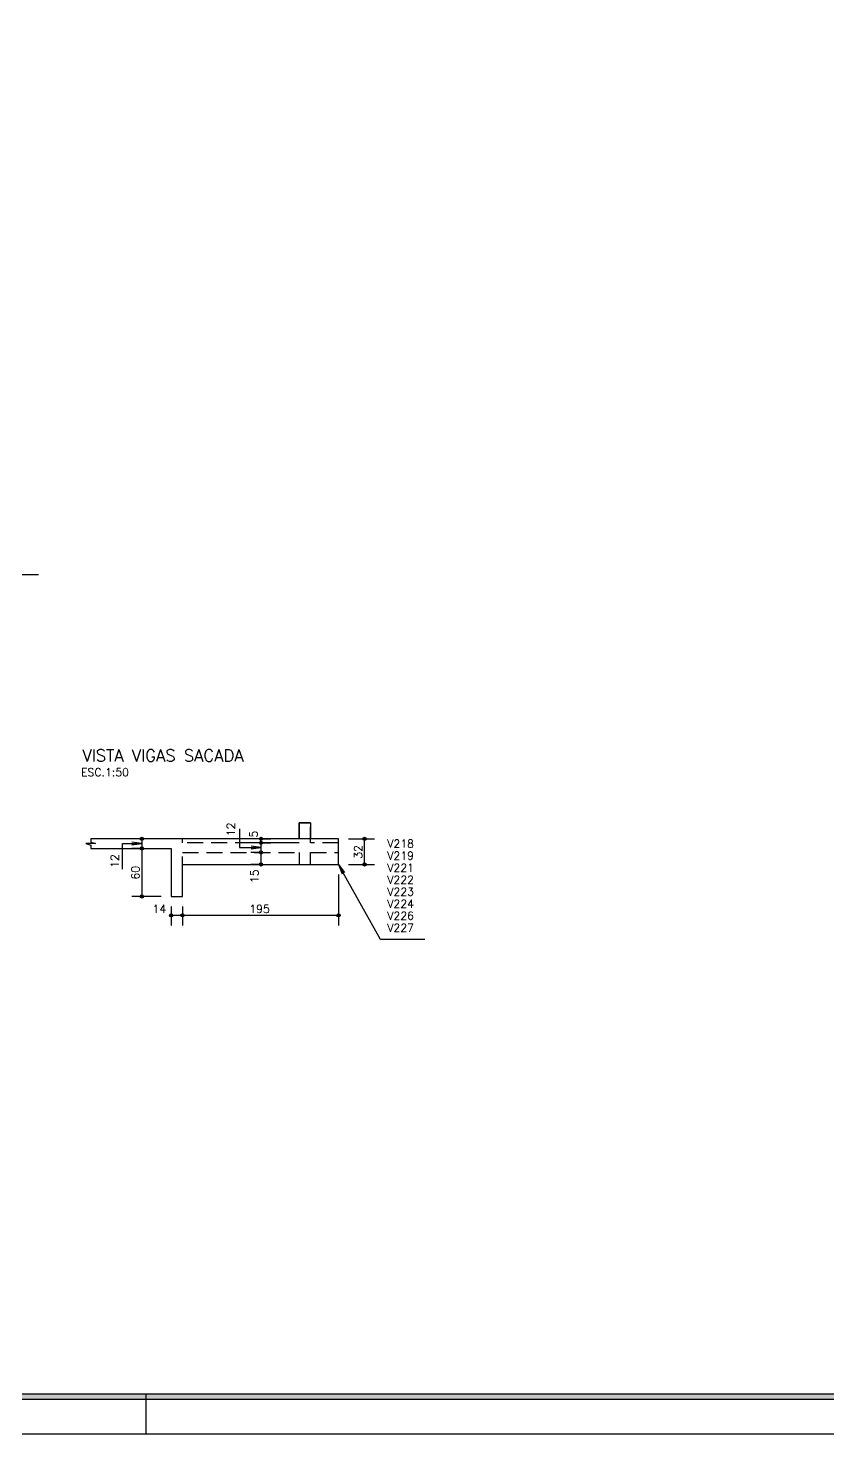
# Model space of a CAD drawing. Extents: x 187 to 6132, y -1204 to 3001.
# Drawn here: x 4135 to 5133, y -1204 to 552 of the extents above; entities that cross this region are included whole.
import ezdxf

# ---------------------------------------------------------------- set-up
doc = ezdxf.new("R2010")
doc.units = 0
doc.header["$LTSCALE"] = 100
doc.header["$MEASUREMENT"] = 0
doc.linetypes.add('ESTILO_TQS_0002', pattern=[0.3, 0.2, -0.1])
doc.layers.get('0').update_dxf_attribs({"color": 245, "linetype": 'CONTINUOUS'})
for name, color, linetype in [('01', 7, 'CONTINUOUS'), ('16', 5, 'CONTINUOUS'), ('210', 7, 'ESTILO_TQS_0002'), ('221', 102, 'CONTINUOUS'), ('30', 7, 'CONTINUOUS')]:
    doc.layers.add(name, color=color, linetype=linetype)
doc.styles.get("Standard").update_dxf_attribs({"font": 'ROMANS.SHX'})

msp = doc.modelspace()

# ---------------------------------------------------------------- linework, layer by layer
msp.add_line((4281.530458, -1154.290025), (4281.530458, -1204.290025))
for points in [[(186.530458, -1204.290025), (6131.530458, -1204.290025), (6131.530458, 3000.709975), (186.530458, 3000.709975), (186.530458, -1204.290025)], [(6081.530458, -1154.290025), (6081.530458, -1161.290025), (304.530458, -1161.290025), (304.530458, 2957.709975), (6081.530458, 2957.709975), (6081.530458, 2950.709975), (311.530458, 2950.709975), (311.530458, -1154.290025), (6081.530458, -1154.290025)], [(311.530458, -1154.290025), (6081.530458, -1154.290025), (6081.530458, 2950.709975), (311.530458, 2950.709975), (311.530458, -1154.290025)], [(4473.132419, -460.809537), (4473.132419, -440.809537), (4487.132419, -440.809537), (4487.132419, -460.809537)]]:
    msp.add_lwpolyline(points)
for points in [[(6081.530458, -1161.290025), (304.530458, -1161.290025), (311.530458, -1154.290025)], [(6081.530458, -1161.290025), (311.530458, -1154.290025), (6081.530458, -1154.290025)]]:
    msp.add_solid(points)
at = {"layer": '01'}
msp.add_line((4147.4996, -131.109545), (3887.193022, -131.109545), dxfattribs=at)
msp.add_lwpolyline([(4313.132419, -460.809537), (4212.756024, -460.809537), (4212.756024, -464.809534), (4218.756023, -466.809537), (4206.756024, -466.809537), (4212.756024, -468.80953), (4212.756024, -472.809537), (4313.132419, -472.809537), (4313.132419, -492.809537), (4313.132419, -532.809537), (4327.132419, -532.809537), (4327.132419, -492.809537), (4522.132419, -492.809537), (4522.132419, -477.809537), (4522.132419, -477.809537), (4522.132419, -465.809537), (4522.132419, -460.809537), (4313.132419, -460.809537), (4313.132419, -460.809537)], dxfattribs=at)
at = {"layer": '210'}
msp.add_lwpolyline([(4212.756024, -460.809537), (4212.756024, -464.809534), (4218.756023, -466.809537), (4206.756024, -466.809537), (4212.756024, -468.80953), (4212.756024, -472.809537), (4313.132419, -472.809537), (4313.132419, -532.809537), (4327.132419, -532.809537), (4327.132419, -477.809537), (4473.132419, -477.809537), (4473.132419, -492.809537), (4487.132419, -492.809537), (4487.132419, -477.809537), (4522.132419, -477.809537), (4522.132419, -465.809537), (4487.132419, -465.809537), (4487.132419, -440.809537), (4473.132419, -440.809537), (4473.132419, -465.809537), (4327.132419, -465.809537), (4327.132419, -460.809537), (4212.756024, -460.809537)], dxfattribs=at)
at = {"layer": '221', "color": 11, "linetype": 'Continuous'}
for p, q in [((4285.235593, -460.809537), (4264.018481, -460.809537)), ((4275.597986, -472.809537), (4264.018481, -472.809537)), ((4275.597986, -472.809537), (4264.018481, -472.809537)), ((4276.518481, -460.809537), (4276.518481, -472.809537)), ((4276.518481, -472.809537), (4276.518481, -532.809537)), ((4460.632419, -465.809537), (4412.784815, -465.809537)), ((4424.78422, -460.809537), (4437.784815, -460.809537)), ((4425.08993, -465.809537), (4437.784815, -465.809537)), ((4425.284815, -465.809537), (4425.284815, -460.809537)), ((4425.284815, -465.809537), (4425.284815, -477.809537)), ((4534.632419, -460.809537), (4567.140124, -460.809537)), ((4554.640124, -492.809537), (4554.640124, -460.809537)), ((4423.618718, -477.809537), (4412.784815, -477.809537)), ((4423.618718, -477.809537), (4412.784815, -477.809537)), ((4425.284815, -477.809537), (4425.284815, -492.809537)), ((4424.597261, -492.809537), (4412.784815, -492.809537)), ((4522.132419, -505.309537), (4522.132419, -568.947892)), ((4534.632419, -492.809537), (4567.140124, -492.809537)), ((4300.632419, -532.809537), (4264.018481, -532.809537)), ((4313.132419, -545.309537), (4313.132419, -568.947892)), ((4327.132419, -556.447892), (4313.132419, -556.447892)), ((4327.132419, -545.309537), (4327.132419, -568.947892)), ((4327.132419, -545.309537), (4327.132419, -568.947892)), ((4522.132419, -556.447892), (4327.132419, -556.447892))]:
    msp.add_line(p, q, dxfattribs=at)
for points in [[(4398.453666, -448.302948), (4398.453666, -471.56618), (4425.284815, -471.56618), (4412.891754, -473.197757), (4425.284815, -471.56618), (4412.891754, -469.934603)], [(4252.362258, -498.603882), (4252.362258, -466.527673), (4276.518481, -466.527673), (4264.12542, -468.15925), (4276.518481, -466.527673), (4264.12542, -464.896095)], [(4630.02511, -586.655169), (4574.378124, -586.655169), (4522.132419, -492.809537), (4529.586202, -502.844034), (4522.132419, -492.809537), (4526.735101, -504.431298)]]:
    msp.add_lwpolyline(points, dxfattribs=at)
for centre, radius in [((4276.518481, -460.809537), 2), ((4276.518481, -472.809537), 2), ((4276.518481, -472.809537), 2), ((4276.518481, -460.809537), 1), ((4276.518481, -472.809537), 1), ((4276.518481, -472.809537), 1), ((4425.284815, -460.809537), 2), ((4425.284815, -465.809537), 2), ((4425.284815, -465.809537), 2), ((4425.284815, -460.809537), 1), ((4425.284815, -465.809537), 1), ((4425.284815, -465.809537), 1), ((4554.640124, -460.809537), 2), ((4554.640124, -460.809537), 1), ((4425.284815, -477.809537), 2), ((4425.284815, -477.809537), 2), ((4425.284815, -492.809537), 2), ((4425.284815, -477.809537), 1), ((4425.284815, -477.809537), 1), ((4554.640124, -492.809537), 2), ((4425.284815, -492.809537), 1), ((4554.640124, -492.809537), 1), ((4276.518481, -532.809537), 2), ((4276.518481, -532.809537), 1), ((4313.132419, -556.447892), 2), ((4313.132419, -556.447892), 1), ((4327.132419, -556.447892), 2), ((4327.132419, -556.447892), 2), ((4327.132419, -556.447892), 1), ((4327.132419, -556.447892), 1), ((4522.132419, -556.447892), 2), ((4522.132419, -556.447892), 1)]:
    msp.add_circle(centre, radius, dxfattribs=at)
at = {"layer": '30'}
for points in [[(4473.132419, -440.809537), (4487.132419, -440.809537), (4487.132419, -460.809537), (4473.132419, -460.809537), (4473.132419, -440.809537)], [(4313.132419, -460.809537), (4212.756024, -460.809537), (4212.756024, -464.809534), (4218.756023, -466.809537), (4206.756024, -466.809537), (4212.756024, -468.80953), (4212.756024, -472.809537), (4313.132419, -472.809537), (4313.132419, -492.809537), (4313.132419, -532.809537), (4327.132419, -532.809537), (4327.132419, -492.809537), (4522.132419, -492.809537), (4522.132419, -477.809537), (4522.132419, -477.809537), (4522.132419, -465.809537), (4522.132419, -460.809537), (4313.132419, -460.809537), (4313.132419, -460.809537)]]:
    msp.add_lwpolyline(points, dxfattribs=at)

# ---------------------------------------------------------------- texts
msp.add_text('ESC.1:50', height=10).set_placement((4200.55894, -382.66025))
at = {"layer": '16'}
msp.add_text('VISTA VIGAS SACADA', height=15, dxfattribs=at).set_placement((4202.314627, -364.164302))
at = {"layer": '221', "color": 11, "linetype": 'Continuous'}
for s, p in [('12', (4392.75022, -457.675037)), ('5', (4421.069013, -459.373095)), ('32', (4551.640124, -485.809537)), ('12', (4247.639102, -497.266568)), ('60', (4273.518481, -511.809537)), ('15', (4422.284815, -516.142867))]:
    msp.add_text(s, height=10, rotation=90, dxfattribs=at).set_placement(p)
for s, p in [('V218', (4582.956609, -471.881138)), ('V219', (4582.956609, -486.881138)), ('V221', (4582.956609, -501.881138)), ('V222', (4582.956609, -516.881138)), ('V223', (4582.956609, -531.881138)), ('14', (4289.799089, -553.447892)), ('195', (4410.632419, -553.447892)), ('V224', (4582.956609, -546.881138)), ('V226', (4582.956609, -561.881138)), ('V227', (4582.956609, -576.881138))]:
    msp.add_text(s, height=10, dxfattribs=at).set_placement(p)

doc.saveas('drawing.dxf')
